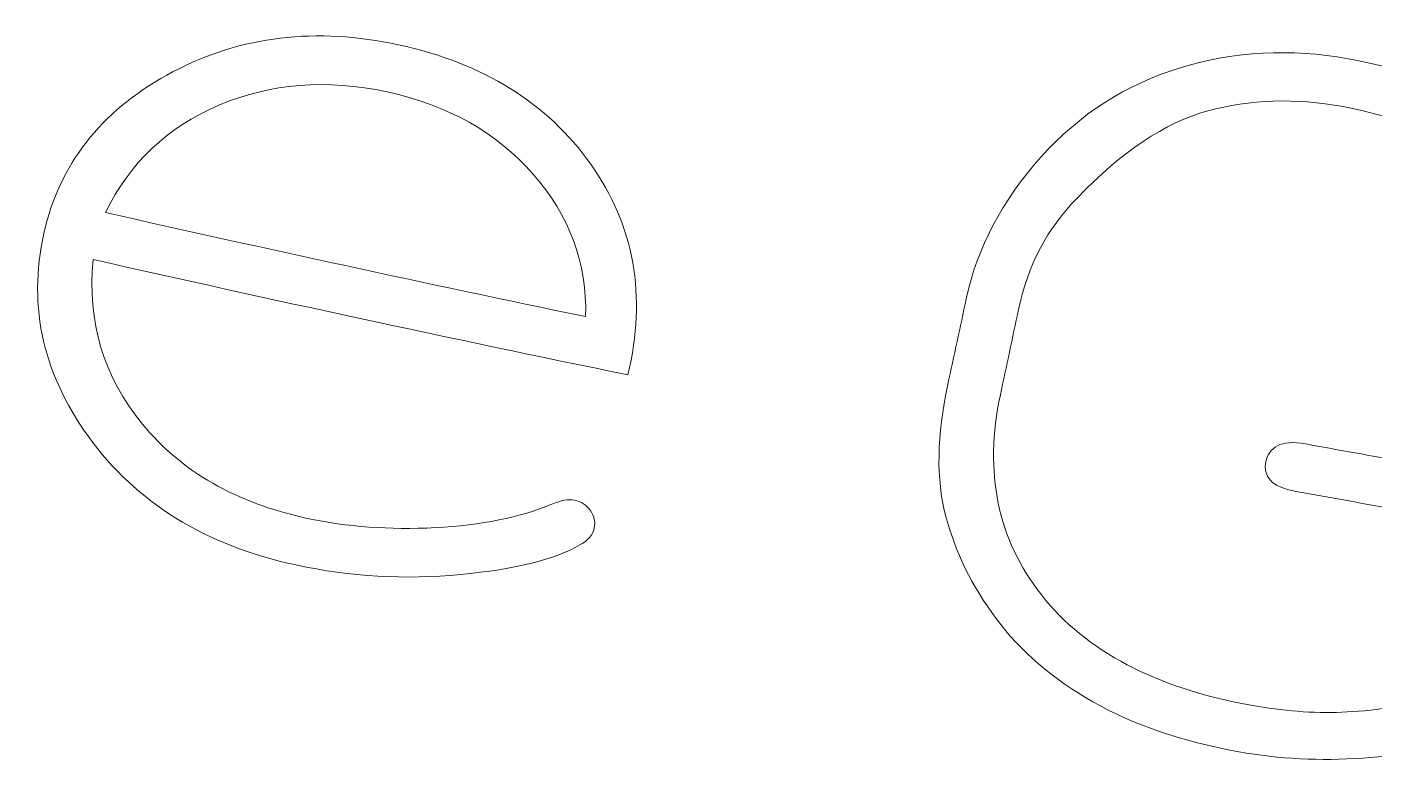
# Model space of a CAD drawing. Header units: millimetres. Extents: x 303.9 to 374.2, y -244.7 to -222.4.
# Drawn here: x 328.232 to 330.513, y -232.912 to -231.669 of the extents above; entities that cross this region are included whole.
import ezdxf

# ---------------------------------------------------------------- set-up
doc = ezdxf.new("R2010")
doc.units = ezdxf.units.MM
doc.header["$MEASUREMENT"] = 0
doc.layers.add('Bottom', color=7, linetype='Continuous', lineweight=0)

# ---------------------------------------------------------------- blocks, each defined once
blk = doc.blocks.new('Block_0')
at = {"layer": 'Bottom', "color": 18, "lineweight": 18, "true_color": 0x000000}
for points, knots in [([(329.2496, -232.2583), (328.9473, -232.1962), (328.6456, -232.1311), (328.3444, -232.0631), (328.3342, -232.1685), (328.362, -232.2615), (328.4278, -232.3415), (328.4934, -232.422), (328.5866, -232.4752), (328.7067, -232.5012), (328.7735, -232.5155), (328.846, -232.5209), (328.9236, -232.5169), (329.0015, -232.5128), (329.0671, -232.4996), (329.1206, -232.4771), (329.1363, -232.4705), (329.1488, -232.4682), (329.1589, -232.4703), (329.1704, -232.4727), (329.1793, -232.4786), (329.1861, -232.488), (329.1927, -232.4979), (329.1949, -232.5079), (329.1925, -232.5186), (329.1899, -232.5293), (329.1821, -232.5384), (329.1684, -232.5462), (329.127, -232.5705), (329.0596, -232.5874), (328.9661, -232.5962), (328.8724, -232.6054), (328.7796, -232.5999), (328.6878, -232.5801), (328.534, -232.5468), (328.4165, -232.4743), (328.3362, -232.3625), (328.2559, -232.2513), (328.2323, -232.1326), (328.2637, -232.0071), (328.2926, -231.8929), (328.365, -231.8056), (328.48, -231.7451), (328.595, -231.6846), (328.7219, -231.6694), (328.8612, -231.6996), (329.0051, -231.7308), (329.113, -231.7981), (329.1867, -231.9018), (329.2602, -232.0055), (329.2816, -232.1242), (329.2496, -232.2583)], [0, 0, 0, 0, 1, 1, 1, 2, 2, 2, 3, 3, 3, 4, 4, 4, 5, 5, 5, 6, 6, 6, 7, 7, 7, 8, 8, 8, 9, 9, 9, 10, 10, 10, 11, 11, 11, 12, 12, 12, 13, 13, 13, 14, 14, 14, 15, 15, 15, 16, 16, 16, 17, 17, 17, 17]), ([(330.7785, -232.5256), (330.7569, -232.6394), (330.7353, -232.7531), (330.7137, -232.8669), (330.6387, -232.8886), (330.565, -232.9022), (330.4933, -232.907), (330.4214, -232.912), (330.3519, -232.9084), (330.2837, -232.8962), (330.187, -232.8787), (330.1045, -232.8504), (330.0365, -232.8116), (329.9685, -232.7729), (329.9137, -232.7258), (329.8728, -232.6708), (329.8318, -232.6159), (329.8033, -232.5576), (329.7872, -232.4962), (329.7712, -232.435), (329.7724, -232.3611), (329.791, -232.2747), (329.8014, -232.2263), (329.8119, -232.1778), (329.8223, -232.1294), (329.8409, -232.0424), (329.8832, -231.9629), (329.9486, -231.8896), (330.014, -231.8171), (330.0926, -231.7664), (330.1846, -231.7386), (330.2764, -231.7106), (330.3711, -231.7056), (330.4686, -231.7232), (330.61, -231.7489), (330.7226, -231.8049), (330.8069, -231.8921), (330.813, -231.8611), (330.8173, -231.8427), (330.8212, -231.8367), (330.8247, -231.8309), (330.8313, -231.8264), (330.8397, -231.8227), (330.8484, -231.8195), (330.8573, -231.8184), (330.8673, -231.8202), (330.8799, -231.8223), (330.8893, -231.8281), (330.8963, -231.838), (330.9032, -231.8477), (330.9047, -231.862), (330.9011, -231.8809), (330.8897, -231.9409), (330.8782, -232.001), (330.8669, -232.061), (330.8631, -232.0806), (330.8564, -232.0939), (330.8464, -232.0999), (330.8365, -232.1067), (330.8252, -232.1088), (330.8125, -232.1065), (330.8007, -232.1046), (330.791, -232.0991), (330.7847, -232.0906), (330.7778, -232.0818), (330.7756, -232.0682), (330.7788, -232.0498), (330.7848, -231.9954), (330.7545, -231.9449), (330.688, -231.8977), (330.6215, -231.8508), (330.5457, -231.8197), (330.46, -231.8041), (330.379, -231.7893), (330.3026, -231.7921), (330.2309, -231.8114), (330.1591, -231.8314), (330.0852, -231.8804), (330.0098, -231.959), (329.9595, -232.0103), (329.9266, -232.0731), (329.9107, -232.1474), (329.9005, -232.1956), (329.8903, -232.2437), (329.88, -232.2919), (329.852, -232.4233), (329.8751, -232.5366), (329.95, -232.6314), (330.0248, -232.7261), (330.1429, -232.7884), (330.3039, -232.8174), (330.3583, -232.8272), (330.4096, -232.8312), (330.4581, -232.8293), (330.5065, -232.8274), (330.5645, -232.8192), (330.6314, -232.8048), (330.6503, -232.7065), (330.6692, -232.6083), (330.6881, -232.51), (330.5855, -232.4922), (330.4831, -232.4742), (330.3807, -232.4557), (330.3594, -232.452), (330.3448, -232.4454), (330.3371, -232.4367), (330.3294, -232.4276), (330.3269, -232.4172), (330.3292, -232.4052), (330.3316, -232.3932), (330.3381, -232.3842), (330.3489, -232.3783), (330.3597, -232.3724), (330.3757, -232.3714), (330.3968, -232.3752), (330.5396, -232.4013), (330.6826, -232.4266), (330.8255, -232.4514), (330.8468, -232.455), (330.8611, -232.4614), (330.8692, -232.4699), (330.8769, -232.4792), (330.8799, -232.4893), (330.8776, -232.5013), (330.8763, -232.5095), (330.8718, -232.5168), (330.8648, -232.5227), (330.8577, -232.5285), (330.8504, -232.5323), (330.843, -232.5333), (330.8358, -232.5343), (330.814, -232.5317), (330.7785, -232.5256)], [0, 0, 0, 0, 1, 1, 1, 2, 2, 2, 3, 3, 3, 4, 4, 4, 5, 5, 5, 6, 6, 6, 7, 7, 7, 8, 8, 8, 9, 9, 9, 10, 10, 10, 11, 11, 11, 12, 12, 12, 13, 13, 13, 14, 14, 14, 15, 15, 15, 16, 16, 16, 17, 17, 17, 18, 18, 18, 19, 19, 19, 20, 20, 20, 21, 21, 21, 22, 22, 22, 23, 23, 23, 24, 24, 24, 25, 25, 25, 26, 26, 26, 27, 27, 27, 28, 28, 28, 29, 29, 29, 30, 30, 30, 31, 31, 31, 32, 32, 32, 33, 33, 33, 34, 34, 34, 35, 35, 35, 36, 36, 36, 37, 37, 37, 38, 38, 38, 39, 39, 39, 40, 40, 40, 41, 41, 41, 42, 42, 42, 43, 43, 43, 44, 44, 44, 44]), ([(329.178, -232.1597), (329.1804, -232.0688), (329.1505, -231.9883), (329.0887, -231.9181), (329.0269, -231.8478), (328.9446, -231.8017), (328.842, -231.7794), (328.7393, -231.7571), (328.6446, -231.7648), (328.5571, -231.8019), (328.4698, -231.8392), (328.4058, -231.8998), (328.3655, -231.9836), (328.6359, -232.0447), (328.9067, -232.1034), (329.178, -232.1597)], [0, 0, 0, 0, 1, 1, 1, 2, 2, 2, 3, 3, 3, 4, 4, 4, 5, 5, 5, 5])]:
    blk.add_open_spline(points, degree=3, knots=knots, dxfattribs=at)

msp = doc.modelspace()

# ---------------------------------------------------------------- block references
at = {"layer": 'Bottom'}
msp.add_blockref('Block_0', (0, 0), dxfattribs=at)

doc.saveas('drawing.dxf')
